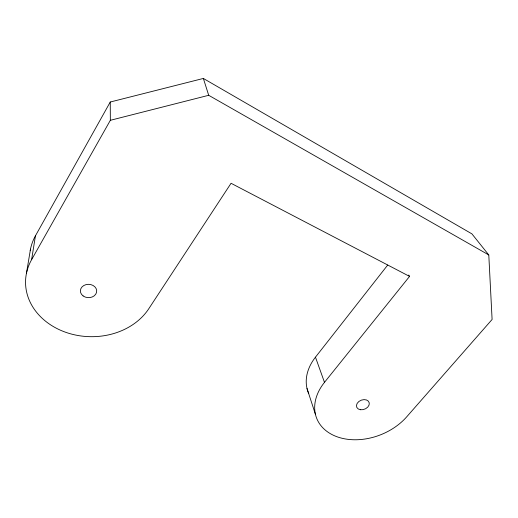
<?xml version="1.0" encoding="UTF-8"?>
<svg xmlns="http://www.w3.org/2000/svg" width="518" height="518" viewBox="0 0 518 518"><rect width="100%" height="100%" fill="white"/><g stroke="black" fill="none" stroke-linecap="round" stroke-linejoin="round"><path stroke-width="0.78" d="M324.482 382.355L409.563 276.405L231.054 183.281L148.77 308.754A65.514 53.898 1.4 0 1 61.797 330.782A65.514 53.898 1.4 0 1 31.604 259.673L35.451 235.807L110.256 102.014L203.36 78.445L471.924 233.877L488.791 254.96L492.1 319.464L406.727 416.809A53.451 38.837 -21.6 0 1 335.042 435.988A53.451 38.837 -21.6 0 1 324.482 382.355L315.468 357.174L387.691 265.074M26.424 273.485L30.491 249.139M31.604 259.673L110.34 120.305L110.256 102.014M110.34 120.305L208.702 95.299L488.791 254.96M408.728 275.019L409.563 276.405M307.006 388.461L315.43 414.316M203.36 78.445L208.702 95.299M308.728 393.57A51.276 38.248 -21.7 0 1 315.468 357.174M30.212 250.66A62.354 52.253 2.7 0 1 35.451 235.807M83.12 295.927A8.159 6.669 1.4 0 0 96.536 292.405A8.159 6.669 1.4 0 0 85.988 284.635A8.159 6.669 1.4 0 0 83.12 295.927M360.424 409.725A6.656 4.817 -21.2 0 0 369.269 402.959A6.656 4.817 -21.2 0 0 358.955 401.431A6.656 4.817 -21.2 0 0 360.424 409.725"/></g></svg>
